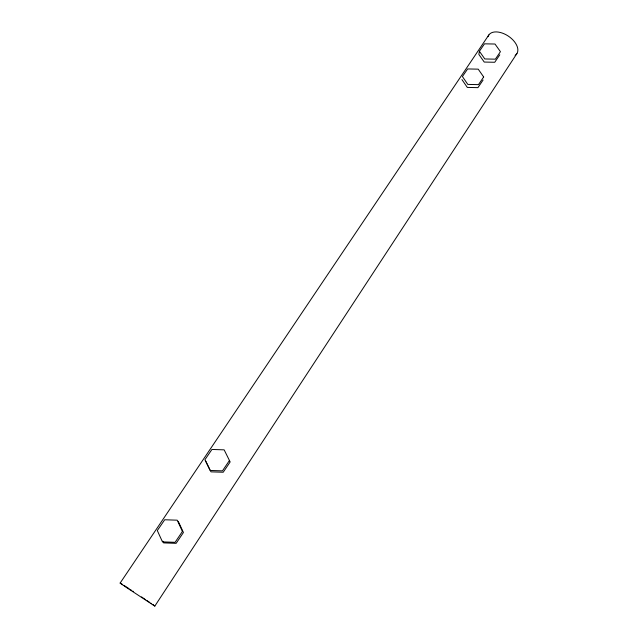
<?xml version="1.0" encoding="UTF-8"?>
<svg xmlns="http://www.w3.org/2000/svg" width="638" height="638" viewBox="0 0 638 638"><rect width="100%" height="100%" fill="white"/><g stroke="black" fill="none" stroke-linecap="round" stroke-linejoin="round"><path stroke-width="0.96" d="M479.401 51.263L484.808 58.959L495.367 59.167L500.439 51.678L494.992 44.03L484.505 43.831L479.401 51.263L478.851 54.389L484.234 62.061L494.737 62.269L499.785 54.796M124.522 586.226L154.819 606.1L516.932 53.52M123.788 585.724L120.135 583.076L488.86 34.915M483.094 80.013L477.934 87.645L467.319 87.422L461.936 79.583M229.441 460.508L222.455 470.86L210.141 470.461L204.918 459.719L211.944 449.455L224.153 449.846L230.159 461.944L223.212 472.24L210.971 471.849L205.771 461.162M120.143 583.068L121.435 583.802M121.898 584.081L122.711 584.591M124.011 585.413L125.534 586.386M125.941 586.657L127.249 587.494M127.704 587.789L129.131 588.722M130.638 589.703L131.157 590.038M132.744 591.083L133.278 591.434M141.556 596.929L142.099 597.288M143.167 597.997L143.686 598.348M144.204 598.699L144.714 599.042M145.225 599.385L145.719 599.72M147.155 600.685L147.609 600.996M148.064 601.299L148.502 601.602M148.925 601.889L149.747 602.447M150.879 603.229L151.565 603.7M152.761 604.537L153.487 605.047M153.694 605.199L154.835 606.068M178.233 521.318L183.433 532.499L176.128 543.337L163.583 542.898L162.794 541.168M488.014 36.685A16.843 9.937 33.6 0 1 508.031 35.919A16.843 9.937 33.6 0 1 515.895 54.78M515.376 55.203A16.843 9.937 33.6 0 1 515.105 55.394M182.436 531.422L175.083 542.316L162.475 541.885L157.315 530.561L164.7 519.763L177.212 520.185L182.436 531.422M483.668 76.975L478.484 84.631L467.821 84.415L462.414 76.544L467.63 68.944L478.221 69.159L483.668 76.975"/></g></svg>
